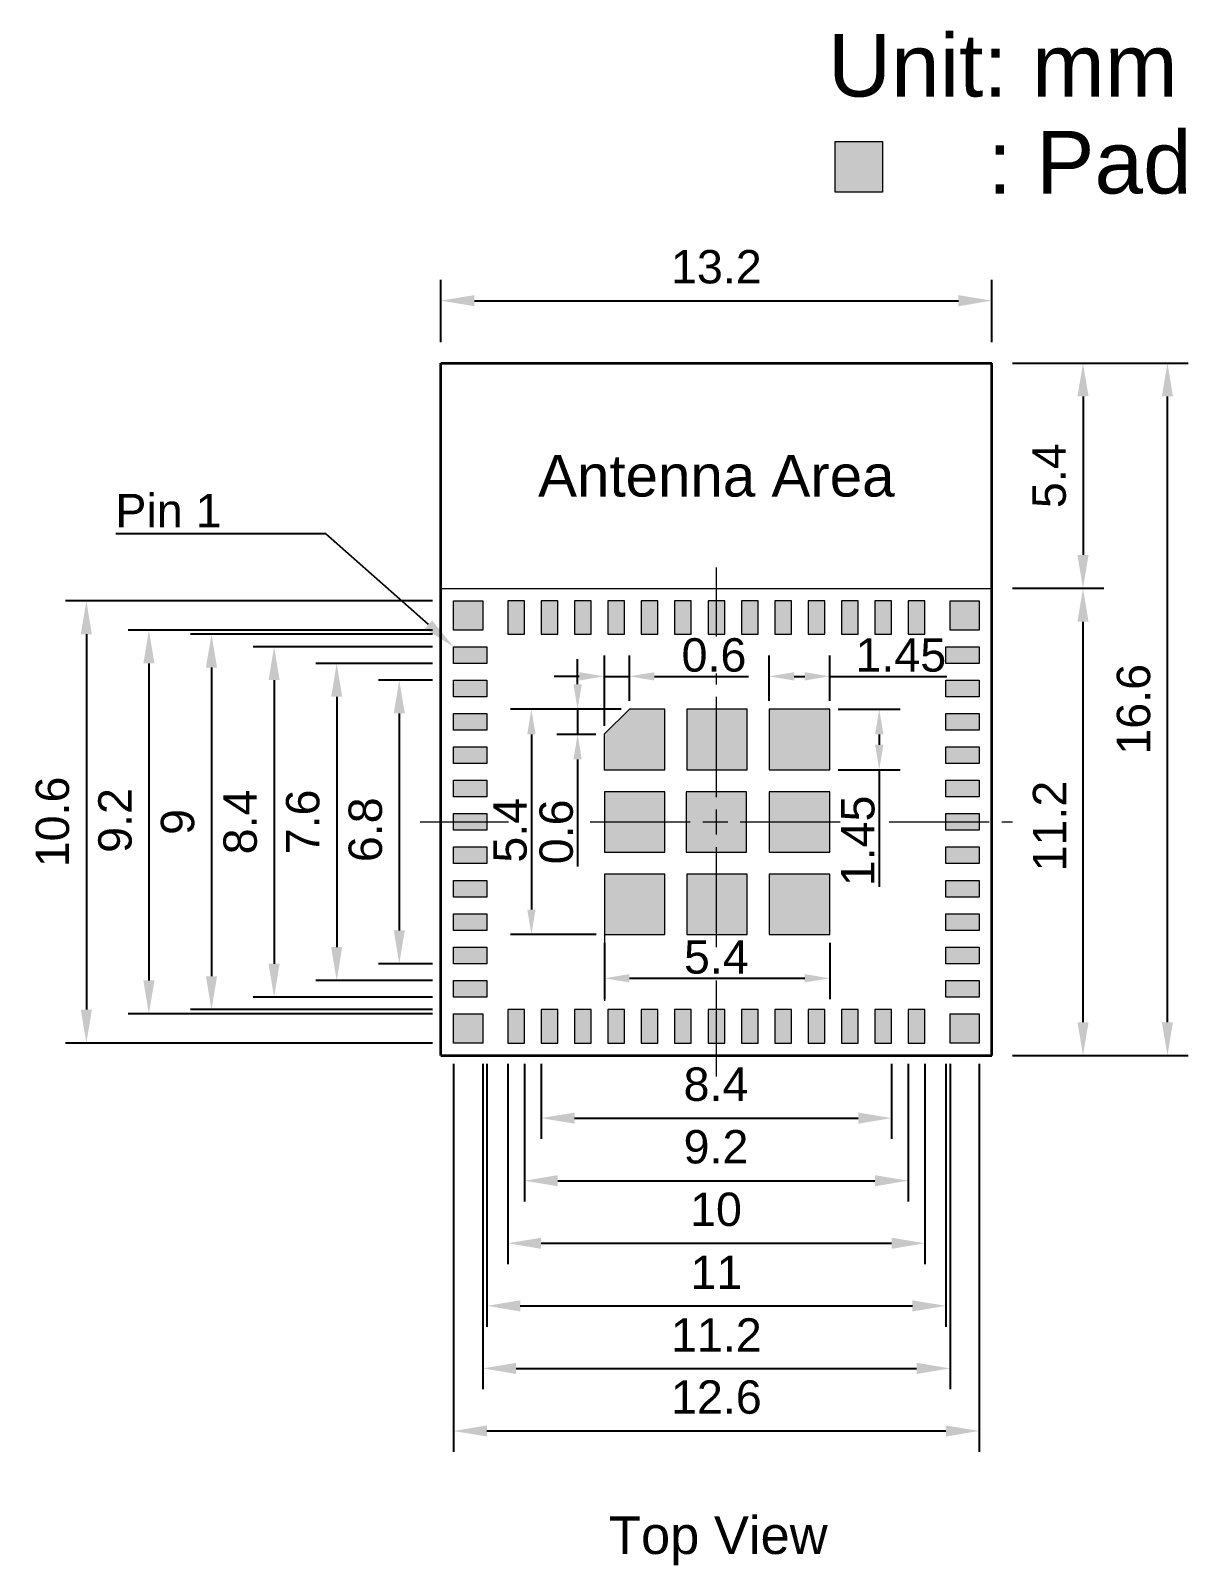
# Model space of a CAD drawing. Header units: millimetres. Extents: x 360 to 450, y -45 to 42.5.
# Drawn here: x 422.3 to 450.05, y 5.76 to 42.54 of the extents above; entities that cross this region are included whole.
import ezdxf
from ezdxf import colors
from ezdxf.entities.mleader import LeaderData, LeaderLine
from ezdxf.enums import TextEntityAlignment as Align
from ezdxf.math import Vec2, Vec3

# ---------------------------------------------------------------- set-up
doc = ezdxf.new("R2010")
doc.units = ezdxf.units.MM
doc.linetypes.add('ACAD_ISO08W100', pattern=[36, 24, -3, 6, -3])
doc.layers.get('0').update_dxf_attribs({"lineweight": 15})
for name, color, linetype, lineweight in [('DELETE', 10, 'Continuous', 15), ('图框', 7, 'Continuous', 35), ('点划线', 250, 'ACAD_ISO08W100', 15), ('细实线', 250, 'Continuous', 15)]:
    doc.layers.add(name, color=color, linetype=linetype, lineweight=lineweight)
doc.styles.get("Standard").update_dxf_attribs({"font": 'arial.ttf'})
doc.dimstyles.new('ISO-25', dxfattribs={"dimtxt": 2.5, "dimasz": 2.5, "dimexe": 1.25, "dimexo": 0.1, "dimtad": 1, "dimdec": 3, "dimdsep": 46, "dimtxsty": 'Standard', "dimcen": 2.5, "dimadec": 0, "dimazin": 0, "dimtfac": 1, "dimtdec": 3, "dimtmove": 0, "dimatfit": 3, "dimfxl": 1, "dimarcsym": 0})
pattern_1 = [(0, (0, 0), (0, 6.985), [5.08, -1.905]), (90, (0, 0), (-6.985, 4e-16), [5.08, -1.905])]

# ---------------------------------------------------------------- blocks, each defined once
blk = doc.blocks.new('*D111')
at = {"layer": 'Defpoints', "color": 0, "transparency": 16777216}
for p in [(433.738, 18.277), (443.738, 18.277), (443.738, 13.477)]:
    blk.add_point(p, dxfattribs=at)
at = {"layer": '细实线', "color": 7, "lineweight": -2, "transparency": 16777216}
for p, q in [((433.738, 17.777), (433.738, 12.977)), ((443.738, 17.777), (443.738, 12.977)), ((434.538, 13.477), (442.938, 13.477))]:
    blk.add_line(p, q, dxfattribs=at)
at = {"layer": '细实线', "color": 7, "transparency": 16777216}
for points in [[(434.538, 13.61), (434.538, 13.343), (433.738, 13.477)], [(442.938, 13.61), (442.938, 13.343), (443.738, 13.477)]]:
    blk.add_solid(points, dxfattribs=at)
at = {"layer": '细实线', "color": 7, "transparency": 16777216, "insert": (438.729, 14.285), "char_height": 0.8, "attachment_point": 5}
blk.add_mtext('10', dxfattribs=at)
blk = doc.blocks.new('*D112')
at = {"layer": 'Defpoints', "color": 0, "transparency": 16777216}
for p in [(432.438, 26.977), (431.138, 20.177), (432.438, 20.177)]:
    blk.add_point(p, dxfattribs=at)
at = {"layer": '细实线', "color": 7, "lineweight": -2, "transparency": 16777216}
for p, q in [((431.938, 26.977), (430.638, 26.977)), ((431.138, 26.177), (431.138, 20.977)), ((431.938, 20.177), (430.638, 20.177))]:
    blk.add_line(p, q, dxfattribs=at)
at = {"layer": '细实线', "color": 7, "transparency": 16777216}
for points in [[(431.005, 26.177), (431.271, 26.177), (431.138, 26.977)], [(431.005, 20.977), (431.271, 20.977), (431.138, 20.177)]]:
    blk.add_solid(points, dxfattribs=at)
at = {"layer": '细实线', "color": 7, "transparency": 16777216, "insert": (430.329, 23.389), "char_height": 0.8, "attachment_point": 5, "rotation": 90}
blk.add_mtext('6.8', dxfattribs=at)
blk = doc.blocks.new('*D113')
at = {"layer": 'Defpoints', "color": 0, "transparency": 16777216}
for p in [(432.438, 28.177), (425.138, 18.977), (432.438, 18.977)]:
    blk.add_point(p, dxfattribs=at)
at = {"layer": '细实线', "color": 7, "lineweight": -2, "transparency": 16777216}
for p, q in [((431.938, 28.177), (424.638, 28.177)), ((425.138, 27.377), (425.138, 19.777)), ((431.938, 18.977), (424.638, 18.977))]:
    blk.add_line(p, q, dxfattribs=at)
at = {"layer": '细实线', "color": 7, "transparency": 16777216}
for points in [[(425.005, 27.377), (425.271, 27.377), (425.138, 28.177)], [(425.005, 19.777), (425.271, 19.777), (425.138, 18.977)]]:
    blk.add_solid(points, dxfattribs=at)
at = {"layer": '细实线', "color": 7, "transparency": 16777216, "insert": (424.329, 23.612), "char_height": 0.8, "attachment_point": 5, "rotation": 90}
blk.add_mtext('9.2', dxfattribs=at)
blk = doc.blocks.new('*D114')
at = {"layer": 'Defpoints', "color": 0, "transparency": 16777216}
for p in [(445.338, 29.177), (447.526, 29.177), (445.338, 17.977)]:
    blk.add_point(p, dxfattribs=at)
at = {"layer": '细实线', "color": 7, "lineweight": -2, "transparency": 16777216}
for p, q in [((445.838, 29.177), (448.026, 29.177)), ((447.526, 18.777), (447.526, 28.377)), ((445.838, 17.977), (448.026, 17.977))]:
    blk.add_line(p, q, dxfattribs=at)
at = {"layer": '细实线', "color": 7, "transparency": 16777216}
for points in [[(447.392, 28.377), (447.659, 28.377), (447.526, 29.177)], [(447.392, 18.777), (447.659, 18.777), (447.526, 17.977)]]:
    blk.add_solid(points, dxfattribs=at)
at = {"layer": '细实线', "color": 7, "transparency": 16777216, "insert": (446.724, 23.477), "char_height": 0.8, "attachment_point": 5, "rotation": 90}
blk.add_mtext('11.2', dxfattribs=at)
blk = doc.blocks.new('*D105')
at = {"layer": 'Defpoints', "color": 0, "transparency": 16777216}
for p in [(436.653, 26.277), (435.412, 25.677), (436.053, 25.677)]:
    blk.add_point(p, dxfattribs=at)
at = {"layer": '细实线', "color": 7, "lineweight": -2, "transparency": 16777216}
for p, q in [((435.412, 26.877), (435.412, 27.477)), ((436.453, 26.277), (434.912, 26.277)), ((435.412, 26.277), (435.412, 25.677)), ((435.853, 25.677), (434.912, 25.677)), ((435.412, 25.077), (435.412, 22.511))]:
    blk.add_line(p, q, dxfattribs=at)
at = {"layer": '细实线', "color": 7, "transparency": 16777216}
for points in [[(435.312, 26.877), (435.512, 26.877), (435.412, 26.277)], [(435.312, 25.077), (435.512, 25.077), (435.412, 25.677)]]:
    blk.add_solid(points, dxfattribs=at)
at = {"layer": '细实线', "color": 7, "transparency": 16777216, "insert": (434.904, 23.339), "char_height": 0.8, "attachment_point": 5, "rotation": 90}
blk.add_mtext('0.6', dxfattribs=at)
blk = doc.blocks.new('*D115')
at = {"layer": 'Defpoints', "color": 0, "transparency": 16777216}
for p in [(432.438, 28.877), (423.638, 18.277), (432.438, 18.277)]:
    blk.add_point(p, dxfattribs=at)
at = {"layer": '细实线', "color": 7, "lineweight": -2, "transparency": 16777216}
for p, q in [((431.938, 28.877), (423.138, 28.877)), ((423.638, 28.077), (423.638, 19.077)), ((431.938, 18.277), (423.138, 18.277))]:
    blk.add_line(p, q, dxfattribs=at)
at = {"layer": '细实线', "color": 7, "transparency": 16777216}
for points in [[(423.505, 28.077), (423.771, 28.077), (423.638, 28.877)], [(423.505, 19.077), (423.771, 19.077), (423.638, 18.277)]]:
    blk.add_solid(points, dxfattribs=at)
at = {"layer": '细实线', "color": 7, "transparency": 16777216, "insert": (422.829, 23.577), "char_height": 0.8, "attachment_point": 5, "rotation": 90}
blk.add_mtext('10.6', dxfattribs=at)
blk = doc.blocks.new('*D116')
at = {"layer": 'Defpoints', "color": 0, "transparency": 16777216}
for p in [(434.138, 18.277), (443.338, 18.277), (443.338, 14.977)]:
    blk.add_point(p, dxfattribs=at)
at = {"layer": '细实线', "color": 7, "lineweight": -2, "transparency": 16777216}
for p, q in [((434.138, 17.777), (434.138, 14.477)), ((443.338, 17.777), (443.338, 14.477)), ((434.938, 14.977), (442.538, 14.977))]:
    blk.add_line(p, q, dxfattribs=at)
at = {"layer": '细实线', "color": 7, "transparency": 16777216}
for points in [[(434.938, 15.11), (434.938, 14.843), (434.138, 14.977)], [(442.538, 15.11), (442.538, 14.843), (443.338, 14.977)]]:
    blk.add_solid(points, dxfattribs=at)
at = {"layer": '细实线', "color": 7, "transparency": 16777216, "insert": (438.729, 15.785), "char_height": 0.8, "attachment_point": 5}
blk.add_mtext('9.2', dxfattribs=at)
blk = doc.blocks.new('*D117')
at = {"layer": 'Defpoints', "color": 0, "transparency": 16777216}
for p in [(432.438, 27.377), (429.638, 19.777), (432.438, 19.777)]:
    blk.add_point(p, dxfattribs=at)
at = {"layer": '细实线', "color": 7, "lineweight": -2, "transparency": 16777216}
for p, q in [((431.938, 27.377), (429.138, 27.377)), ((429.638, 26.577), (429.638, 20.577)), ((431.938, 19.777), (429.138, 19.777))]:
    blk.add_line(p, q, dxfattribs=at)
at = {"layer": '细实线', "color": 7, "transparency": 16777216}
for points in [[(429.505, 26.577), (429.771, 26.577), (429.638, 27.377)], [(429.505, 20.577), (429.771, 20.577), (429.638, 19.777)]]:
    blk.add_solid(points, dxfattribs=at)
at = {"layer": '细实线', "color": 7, "transparency": 16777216, "insert": (428.829, 23.577), "char_height": 0.8, "attachment_point": 5, "rotation": 90}
blk.add_mtext('7.6', dxfattribs=at)
blk = doc.blocks.new('*D118')
at = {"layer": 'Defpoints', "color": 0, "transparency": 16777216}
for p in [(432.438, 27.777), (428.138, 19.377), (432.438, 19.377)]:
    blk.add_point(p, dxfattribs=at)
at = {"layer": '细实线', "color": 7, "lineweight": -2, "transparency": 16777216}
for p, q in [((431.938, 27.777), (427.638, 27.777)), ((428.138, 26.977), (428.138, 20.177)), ((431.938, 19.377), (427.638, 19.377))]:
    blk.add_line(p, q, dxfattribs=at)
at = {"layer": '细实线', "color": 7, "transparency": 16777216}
for points in [[(428.005, 26.977), (428.271, 26.977), (428.138, 27.777)], [(428.005, 20.177), (428.271, 20.177), (428.138, 19.377)]]:
    blk.add_solid(points, dxfattribs=at)
at = {"layer": '细实线', "color": 7, "transparency": 16777216, "insert": (427.329, 23.577), "char_height": 0.8, "attachment_point": 5, "rotation": 90}
blk.add_mtext('8.4', dxfattribs=at)
blk = doc.blocks.new('*D106')
at = {"layer": 'Defpoints', "color": 0, "transparency": 16777216}
for p in [(436.055, 20.877), (441.455, 20.877), (441.455, 19.829)]:
    blk.add_point(p, dxfattribs=at)
at = {"layer": '细实线', "color": 7, "lineweight": -2, "transparency": 16777216}
for p, q in [((436.055, 20.677), (436.055, 19.329)), ((441.455, 20.677), (441.455, 19.329)), ((436.655, 19.829), (440.855, 19.829))]:
    blk.add_line(p, q, dxfattribs=at)
at = {"layer": '细实线', "color": 7, "transparency": 16777216}
for points in [[(436.655, 19.929), (436.655, 19.729), (436.055, 19.829)], [(440.855, 19.929), (440.855, 19.729), (441.455, 19.829)]]:
    blk.add_solid(points, dxfattribs=at)
at = {"layer": '细实线', "color": 7, "transparency": 16777216, "insert": (438.738, 20.336), "char_height": 0.8, "attachment_point": 5}
blk.add_mtext('5.4', dxfattribs=at)
blk = doc.blocks.new('*D107')
at = {"layer": 'Defpoints', "color": 0, "transparency": 16777216}
for p in [(433.238, 19.377), (444.238, 19.377), (444.238, 11.977)]:
    blk.add_point(p, dxfattribs=at)
at = {"layer": '细实线', "color": 7, "lineweight": -2, "transparency": 16777216}
for p, q in [((433.238, 17.777), (433.238, 11.477)), ((444.238, 17.777), (444.238, 11.477)), ((434.038, 11.977), (443.438, 11.977))]:
    blk.add_line(p, q, dxfattribs=at)
at = {"layer": '细实线', "color": 7, "transparency": 16777216}
for points in [[(434.038, 12.11), (434.038, 11.843), (433.238, 11.977)], [(443.438, 12.11), (443.438, 11.843), (444.238, 11.977)]]:
    blk.add_solid(points, dxfattribs=at)
at = {"layer": '细实线', "color": 7, "transparency": 16777216, "insert": (438.738, 12.778), "char_height": 0.8, "attachment_point": 5}
blk.add_mtext('11', dxfattribs=at)
blk = doc.blocks.new('*D119')
at = {"layer": 'Defpoints', "color": 0, "transparency": 16777216}
for p in [(432.438, 18.277), (445.038, 18.277), (445.038, 8.977)]:
    blk.add_point(p, dxfattribs=at)
at = {"layer": '细实线', "color": 7, "lineweight": -2, "transparency": 16777216}
for p, q in [((432.438, 17.777), (432.438, 8.477)), ((445.038, 17.777), (445.038, 8.477)), ((433.238, 8.977), (444.238, 8.977))]:
    blk.add_line(p, q, dxfattribs=at)
at = {"layer": '细实线', "color": 7, "transparency": 16777216}
for points in [[(433.238, 9.11), (433.238, 8.843), (432.438, 8.977)], [(444.238, 9.11), (444.238, 8.843), (445.038, 8.977)]]:
    blk.add_solid(points, dxfattribs=at)
at = {"layer": '细实线', "color": 7, "transparency": 16777216, "insert": (438.738, 9.785), "char_height": 0.8, "attachment_point": 5}
blk.add_mtext('12.6', dxfattribs=at)
blk = doc.blocks.new('*D120')
at = {"layer": 'Defpoints', "color": 0, "transparency": 16777216}
for p in [(434.538, 18.277), (442.938, 18.277), (442.938, 16.477)]:
    blk.add_point(p, dxfattribs=at)
at = {"layer": '细实线', "color": 7, "lineweight": -2, "transparency": 16777216}
for p, q in [((434.538, 17.777), (434.538, 15.977)), ((442.938, 17.777), (442.938, 15.977)), ((435.338, 16.477), (442.138, 16.477))]:
    blk.add_line(p, q, dxfattribs=at)
at = {"layer": '细实线', "color": 7, "transparency": 16777216}
for points in [[(435.338, 16.61), (435.338, 16.343), (434.538, 16.477)], [(442.138, 16.61), (442.138, 16.343), (442.938, 16.477)]]:
    blk.add_solid(points, dxfattribs=at)
at = {"layer": '细实线', "color": 7, "transparency": 16777216, "insert": (438.729, 17.285), "char_height": 0.8, "attachment_point": 5}
blk.add_mtext('8.4', dxfattribs=at)
blk = doc.blocks.new('*D121')
at = {"layer": 'Defpoints', "color": 0, "transparency": 16777216}
for p in [(445.338, 36.073), (432.138, 34.577), (445.338, 34.577)]:
    blk.add_point(p, dxfattribs=at)
at = {"layer": '细实线', "color": 7, "lineweight": -2, "transparency": 16777216}
for p, q in [((432.138, 35.077), (432.138, 36.573)), ((445.338, 35.077), (445.338, 36.573)), ((432.938, 36.073), (444.538, 36.073))]:
    blk.add_line(p, q, dxfattribs=at)
at = {"layer": '细实线', "color": 7, "transparency": 16777216}
for points in [[(432.938, 36.206), (432.938, 35.939), (432.138, 36.073)], [(444.538, 36.206), (444.538, 35.939), (445.338, 36.073)]]:
    blk.add_solid(points, dxfattribs=at)
at = {"layer": '细实线', "color": 7, "transparency": 16777216, "insert": (438.738, 36.881), "char_height": 0.8, "attachment_point": 5}
blk.add_mtext('13.2', dxfattribs=at)
blk = doc.blocks.new('*D122')
at = {"layer": 'Defpoints', "color": 0, "transparency": 16777216}
for p in [(445.338, 34.577), (449.549, 34.577), (445.338, 17.977)]:
    blk.add_point(p, dxfattribs=at)
at = {"layer": '细实线', "color": 7, "lineweight": -2, "transparency": 16777216}
for p, q in [((445.838, 34.577), (450.049, 34.577)), ((449.549, 18.777), (449.549, 33.777)), ((445.838, 17.977), (450.049, 17.977))]:
    blk.add_line(p, q, dxfattribs=at)
at = {"layer": '细实线', "color": 7, "transparency": 16777216}
for points in [[(449.416, 33.777), (449.682, 33.777), (449.549, 34.577)], [(449.416, 18.777), (449.682, 18.777), (449.549, 17.977)]]:
    blk.add_solid(points, dxfattribs=at)
at = {"layer": '细实线', "color": 7, "transparency": 16777216, "insert": (448.741, 26.277), "char_height": 0.8, "attachment_point": 5, "rotation": 90}
blk.add_mtext('16.6', dxfattribs=at)
blk = doc.blocks.new('*D123')
at = {"layer": 'Defpoints', "color": 0, "transparency": 16777216}
for p in [(441.455, 26.277), (441.455, 24.827), (442.642, 24.827)]:
    blk.add_point(p, dxfattribs=at)
at = {"layer": '细实线', "color": 7, "lineweight": -2, "transparency": 16777216}
for p, q in [((441.655, 26.277), (443.142, 26.277)), ((442.642, 25.677), (442.642, 25.427)), ((441.655, 24.827), (443.142, 24.827)), ((442.642, 24.827), (442.642, 22.018))]:
    blk.add_line(p, q, dxfattribs=at)
at = {"layer": '细实线', "color": 7, "transparency": 16777216}
for points in [[(442.542, 25.677), (442.742, 25.677), (442.642, 26.277)], [(442.542, 25.427), (442.742, 25.427), (442.642, 24.827)]]:
    blk.add_solid(points, dxfattribs=at)
at = {"layer": '细实线', "color": 7, "transparency": 16777216, "insert": (442.133, 23.122), "char_height": 0.8, "attachment_point": 5, "rotation": 90}
blk.add_mtext('1.45', dxfattribs=at)
blk = doc.blocks.new('*D124')
at = {"layer": 'Defpoints', "color": 0, "transparency": 16777216}
for p in [(436.653, 26.277), (434.305, 20.877), (436.055, 20.877)]:
    blk.add_point(p, dxfattribs=at)
at = {"layer": '细实线', "color": 7, "lineweight": -2, "transparency": 16777216}
for p, q in [((436.453, 26.277), (433.805, 26.277)), ((434.305, 25.677), (434.305, 21.477)), ((435.855, 20.877), (433.805, 20.877))]:
    blk.add_line(p, q, dxfattribs=at)
at = {"layer": '细实线', "color": 7, "transparency": 16777216}
for points in [[(434.205, 25.677), (434.405, 25.677), (434.305, 26.277)], [(434.205, 21.477), (434.405, 21.477), (434.305, 20.877)]]:
    blk.add_solid(points, dxfattribs=at)
at = {"layer": '细实线', "color": 7, "transparency": 16777216, "insert": (433.798, 23.377), "char_height": 0.8, "attachment_point": 5, "rotation": 90}
blk.add_mtext('5.4', dxfattribs=at)
blk = doc.blocks.new('*D125')
at = {"layer": 'Defpoints', "color": 0, "transparency": 16777216}
for p in [(441.455, 27.067), (440.005, 26.277), (441.455, 26.277)]:
    blk.add_point(p, dxfattribs=at)
at = {"layer": '细实线', "color": 7, "lineweight": -2, "transparency": 16777216}
for p, q in [((440.005, 26.477), (440.005, 27.567)), ((441.455, 26.477), (441.455, 27.567)), ((440.605, 27.067), (440.855, 27.067)), ((441.455, 27.067), (444.263, 27.067))]:
    blk.add_line(p, q, dxfattribs=at)
at = {"layer": '细实线', "color": 7, "transparency": 16777216}
for points in [[(440.605, 27.167), (440.605, 26.967), (440.005, 27.067)], [(440.855, 27.167), (440.855, 26.967), (441.455, 27.067)]]:
    blk.add_solid(points, dxfattribs=at)
at = {"layer": '细实线', "color": 7, "transparency": 16777216, "insert": (443.159, 27.575), "char_height": 0.8, "attachment_point": 5}
blk.add_mtext('1.45', dxfattribs=at)
blk = doc.blocks.new('*D126')
at = {"layer": 'Defpoints', "color": 0, "transparency": 16777216}
for p in [(436.653, 27.067), (436.653, 26.277), (436.053, 25.677)]:
    blk.add_point(p, dxfattribs=at)
at = {"layer": '细实线', "color": 7, "lineweight": -2, "transparency": 16777216}
for p, q in [((436.053, 25.877), (436.053, 27.567)), ((436.653, 26.477), (436.653, 27.567)), ((435.453, 27.067), (434.853, 27.067)), ((436.053, 27.067), (436.653, 27.067)), ((437.253, 27.067), (439.509, 27.067))]:
    blk.add_line(p, q, dxfattribs=at)
at = {"layer": '细实线', "color": 7, "transparency": 16777216}
for points in [[(435.453, 27.167), (435.453, 26.967), (436.053, 27.067)], [(437.253, 27.167), (437.253, 26.967), (436.653, 27.067)]]:
    blk.add_solid(points, dxfattribs=at)
at = {"layer": '细实线', "color": 7, "transparency": 16777216, "insert": (438.681, 27.575), "char_height": 0.8, "attachment_point": 5}
blk.add_mtext('0.6', dxfattribs=at)
blk = doc.blocks.new('*D108')
at = {"layer": 'Defpoints', "color": 0, "transparency": 16777216}
for p in [(433.138, 18.277), (444.338, 18.277), (444.338, 10.477)]:
    blk.add_point(p, dxfattribs=at)
at = {"layer": '细实线', "color": 7, "lineweight": -2, "transparency": 16777216}
for p, q in [((433.138, 17.777), (433.138, 9.977)), ((444.338, 17.777), (444.338, 9.977)), ((433.938, 10.477), (443.538, 10.477))]:
    blk.add_line(p, q, dxfattribs=at)
at = {"layer": '细实线', "color": 7, "transparency": 16777216}
for points in [[(433.938, 10.61), (433.938, 10.343), (433.138, 10.477)], [(443.538, 10.61), (443.538, 10.343), (444.338, 10.477)]]:
    blk.add_solid(points, dxfattribs=at)
at = {"layer": '细实线', "color": 7, "transparency": 16777216, "insert": (438.738, 11.278), "char_height": 0.8, "attachment_point": 5}
blk.add_mtext('11.2', dxfattribs=at)
blk = doc.blocks.new('*D109')
at = {"layer": 'Defpoints', "color": 0, "transparency": 16777216}
for p in [(433.738, 28.077), (426.638, 19.077), (433.738, 19.077)]:
    blk.add_point(p, dxfattribs=at)
at = {"layer": '细实线', "color": 7, "lineweight": -2, "transparency": 16777216}
for p, q in [((431.938, 28.077), (426.138, 28.077)), ((426.638, 27.277), (426.638, 19.877)), ((431.938, 19.077), (426.138, 19.077))]:
    blk.add_line(p, q, dxfattribs=at)
at = {"layer": '细实线', "color": 7, "transparency": 16777216}
for points in [[(426.504, 27.277), (426.771, 27.277), (426.638, 28.077)], [(426.504, 19.877), (426.771, 19.877), (426.638, 19.077)]]:
    blk.add_solid(points, dxfattribs=at)
at = {"layer": '细实线', "color": 7, "transparency": 16777216, "insert": (425.829, 23.577), "char_height": 0.8, "attachment_point": 5, "rotation": 90}
blk.add_mtext('9', dxfattribs=at)
blk = doc.blocks.new('*D110')
at = {"layer": 'Defpoints', "color": 0, "transparency": 16777216}
for p in [(445.338, 34.577), (445.338, 29.177), (447.526, 29.177)]:
    blk.add_point(p, dxfattribs=at)
at = {"layer": '细实线', "color": 7, "lineweight": -2, "transparency": 16777216}
for p, q in [((445.838, 34.577), (448.026, 34.577)), ((447.526, 33.777), (447.526, 29.977)), ((445.838, 29.177), (448.026, 29.177))]:
    blk.add_line(p, q, dxfattribs=at)
at = {"layer": '细实线', "color": 7, "transparency": 16777216}
for points in [[(447.392, 33.777), (447.659, 33.777), (447.526, 34.577)], [(447.392, 29.977), (447.659, 29.977), (447.526, 29.177)]]:
    blk.add_solid(points, dxfattribs=at)
at = {"layer": '细实线', "color": 7, "transparency": 16777216, "insert": (446.719, 31.877), "char_height": 0.8, "attachment_point": 5, "rotation": 90}
blk.add_mtext('5.4', dxfattribs=at)

msp = doc.modelspace()

# ---------------------------------------------------------------- hatches: boundary and pattern name
at = {"layer": '细实线'}
h = msp.add_hatch(color=7, dxfattribs=at)
h.dxf.hatch_style = 1
h.paths.add_polyline_path([(441.587, 38.6734), (442.7231, 38.6734), (442.7231, 39.8902), (441.587, 39.8902)])
at = {"layer": '细实线', "true_color": 0x000000}
h = msp.add_hatch(color=18, dxfattribs=at)
h.dxf.hatch_style = 1
h.paths.add_polyline_path([(433.7379, 28.0767), (434.1379, 28.0767), (434.1379, 28.8767), (433.7379, 28.8767)])
h.paths.add_polyline_path([(433.1379, 28.8767), (432.4379, 28.8767), (432.4379, 28.1767), (433.1379, 28.1767)])
h = msp.add_hatch(color=18, dxfattribs=at)
h.dxf.hatch_style = 1
h.paths.add_polyline_path([(434.9379, 28.8767), (434.5379, 28.8767), (434.5379, 28.0767), (434.9379, 28.0767)])
h.paths.add_polyline_path([(435.7379, 28.8767), (435.3379, 28.8767), (435.3379, 28.0767), (435.7379, 28.0767)])
h.paths.add_polyline_path([(436.5379, 28.8767), (436.1379, 28.8767), (436.1379, 28.0767), (436.5379, 28.0767)])
h.paths.add_polyline_path([(437.3379, 28.8767), (436.9379, 28.8767), (436.9379, 28.0767), (437.3379, 28.0767)])
h.paths.add_polyline_path([(438.1379, 28.8767), (437.7379, 28.8767), (437.7379, 28.0767), (438.1379, 28.0767)])
h.paths.add_polyline_path([(438.7379, 28.8767), (438.5379, 28.8767), (438.5379, 28.0767), (438.7379, 28.0767)])
h.paths.add_polyline_path([(438.9379, 28.8767), (438.7379, 28.8767), (438.7379, 28.0767), (438.9379, 28.0767)])
h.paths.add_polyline_path([(439.7379, 28.8767), (439.3379, 28.8767), (439.3379, 28.0767), (439.7379, 28.0767)])
h.paths.add_polyline_path([(440.5379, 28.8767), (440.1379, 28.8767), (440.1379, 28.0767), (440.5379, 28.0767)])
h.paths.add_polyline_path([(441.3379, 28.8767), (440.9379, 28.8767), (440.9379, 28.0767), (441.3379, 28.0767)])
h.paths.add_polyline_path([(442.1379, 28.8767), (441.7379, 28.8767), (441.7379, 28.0767), (442.1379, 28.0767)])
h.paths.add_polyline_path([(442.9379, 28.8767), (442.5379, 28.8767), (442.5379, 28.0767), (442.9379, 28.0767)])
h.paths.add_polyline_path([(443.7379, 28.8767), (443.3379, 28.8767), (443.3379, 28.0767), (443.7379, 28.0767)])
h.paths.add_polyline_path([(445.0379, 28.8767), (444.3379, 28.8767), (444.3379, 28.1767), (445.0379, 28.1767)])
h.paths.add_polyline_path([(445.0379, 27.7767), (444.2379, 27.7767), (444.2379, 27.3767), (445.0379, 27.3767)])
h.paths.add_polyline_path([(445.0379, 26.9767), (444.2379, 26.9767), (444.2379, 26.5767), (445.0379, 26.5767)])
h.paths.add_polyline_path([(445.0379, 26.1767), (444.2379, 26.1767), (444.2379, 25.7767), (445.0379, 25.7767)])
h.paths.add_polyline_path([(445.0379, 25.3769), (444.2379, 25.3769), (444.2379, 24.9769), (445.0379, 24.9769)])
h.paths.add_polyline_path([(445.0379, 24.5767), (444.2379, 24.5767), (444.2379, 24.1767), (445.0379, 24.1767)])
h.paths.add_polyline_path([(445.0379, 23.7765), (444.2379, 23.7765), (444.2379, 23.5767), (445.0379, 23.5767)])
h.paths.add_polyline_path([(445.0379, 23.5767), (444.2379, 23.5767), (444.2379, 23.3765), (445.0379, 23.3765)])
h.paths.add_polyline_path([(445.0379, 22.9767), (444.2379, 22.9767), (444.2379, 22.5767), (445.0379, 22.5767)])
h.paths.add_polyline_path([(445.0379, 22.1767), (444.2379, 22.1767), (444.2379, 21.7767), (445.0379, 21.7767)])
h.paths.add_polyline_path([(445.0379, 18.9767), (444.3379, 18.9767), (444.3379, 18.2767), (445.0379, 18.2767)])
h.paths.add_polyline_path([(445.0379, 19.7766), (444.2379, 19.7766), (444.2379, 19.3766), (445.0379, 19.3766)])
h.paths.add_polyline_path([(445.0379, 20.5767), (444.2379, 20.5767), (444.2379, 20.1767), (445.0379, 20.1767)])
h.paths.add_polyline_path([(445.0379, 21.3767), (444.2379, 21.3767), (444.2379, 20.9767), (445.0379, 20.9767)])
h = msp.add_hatch(color=18, dxfattribs=at)
h.dxf.hatch_style = 1
h.paths.add_polyline_path([(433.1379, 18.9767), (432.4379, 18.9767), (432.4379, 18.2767), (433.1379, 18.2767)])
h.paths.add_polyline_path([(433.2379, 19.7767), (432.4379, 19.7767), (432.4379, 19.3767), (433.2379, 19.3767)])
h.paths.add_polyline_path([(433.2379, 20.5769), (432.4379, 20.5769), (432.4379, 20.1769), (433.2379, 20.1769)])
h.paths.add_polyline_path([(433.2379, 21.3767), (432.4379, 21.3767), (432.4379, 20.9767), (433.2379, 20.9767)])
h.paths.add_polyline_path([(433.2379, 22.1767), (432.4379, 22.1767), (432.4379, 21.7767), (433.2379, 21.7767)])
h.paths.add_polyline_path([(433.2379, 22.9767), (432.4379, 22.9767), (432.4379, 22.5767), (433.2379, 22.5767)])
h.paths.add_polyline_path([(433.2379, 23.5767), (432.4379, 23.5767), (432.4379, 23.3767), (433.2379, 23.3767)])
h.paths.add_polyline_path([(433.2379, 23.7767), (432.4379, 23.7767), (432.4379, 23.5767), (433.2379, 23.5767)])
h.paths.add_polyline_path([(433.2379, 24.5767), (432.4379, 24.5767), (432.4379, 24.1767), (433.2379, 24.1767)])
h.paths.add_polyline_path([(433.2379, 25.3769), (432.4379, 25.3769), (432.4379, 24.9769), (433.2379, 24.9769)])
h.paths.add_polyline_path([(433.2379, 26.1767), (432.4379, 26.1767), (432.4379, 25.7767), (433.2379, 25.7767)])
h.paths.add_polyline_path([(433.2379, 26.9765), (432.4379, 26.9765), (432.4379, 26.5765), (433.2379, 26.5765)])
h.paths.add_polyline_path([(433.2379, 27.7767), (432.4379, 27.7767), (432.4379, 27.3767), (433.2379, 27.3767)])
h = msp.add_hatch(color=18, dxfattribs=at)
h.dxf.hatch_style = 1
h.paths.add_polyline_path([(437.5028, 26.2771), (436.6528, 26.2771), (436.0528, 25.6771), (436.0528, 24.8271), (437.5028, 24.8271)])
h.paths.add_polyline_path([(438.7379, 26.2767), (438.0296, 26.2767), (438.0296, 24.8267), (438.7379, 24.8267)])
h.paths.add_polyline_path([(439.4796, 26.2767), (438.7379, 26.2767), (438.7379, 24.8267), (439.4796, 24.8267)])
h.paths.add_polyline_path([(437.5046, 22.3267), (436.0546, 22.3267), (436.0546, 20.8767), (437.5046, 20.8767)])
h.paths.add_polyline_path([(438.7379, 22.3267), (438.0296, 22.3267), (438.0296, 20.8767), (438.7379, 20.8767)])
h.paths.add_polyline_path([(439.4796, 22.3267), (438.7379, 22.3267), (438.7379, 20.8767), (439.4796, 20.8767)])
h = msp.add_hatch(color=18, dxfattribs=at)
h.dxf.hatch_style = 1
h.paths.add_polyline_path([(437.5046, 24.3017), (436.0546, 24.3017), (436.0546, 22.8517), (437.5046, 22.8517)])
h.paths.add_polyline_path([(439.4629, 24.3017), (438.0129, 24.3017), (438.0129, 22.8517), (439.4629, 22.8517)])
h.paths.add_polyline_path([(441.4546, 24.3017), (440.0046, 24.3017), (440.0046, 22.8517), (441.4546, 22.8517)])
h.paths.add_polyline_path([(441.4546, 26.2767), (440.0046, 26.2767), (440.0046, 24.8267), (441.4546, 24.8267)])
h.paths.add_polyline_path([(441.4546, 22.3267), (440.0046, 22.3267), (440.0046, 20.8767), (441.4546, 20.8767)])
h = msp.add_hatch(dxfattribs=at)
h.set_pattern_fill('ANGLE', color=18)
h.set_pattern_definition(pattern_1)
h.paths.add_polyline_path([(444.3916, 23.2052), (443.5416, 23.2052), (442.9416, 22.6052), (442.9416, 21.7552), (444.3916, 21.7552)])
h.paths.add_polyline_path([(446.3684, 23.2048), (444.9184, 23.2048), (444.9184, 21.7548), (446.3684, 21.7548)])
h = msp.add_hatch(dxfattribs=at)
h.set_pattern_fill('ANGLE', color=18)
h.set_pattern_definition(pattern_1)
h.paths.add_polyline_path([(444.3934, 19.2548), (442.9434, 19.2548), (442.9434, 17.8048), (444.3934, 17.8048)])
h.paths.add_polyline_path([(446.3684, 19.2548), (444.9184, 19.2548), (444.9184, 17.8048), (446.3684, 17.8048)])
h = msp.add_hatch(color=18, dxfattribs=at)
h.dxf.hatch_style = 1
h.paths.add_polyline_path([(434.1379, 19.0767), (433.7379, 19.0767), (433.7379, 18.2767), (434.1379, 18.2767)])
h.paths.add_polyline_path([(434.9381, 19.0767), (434.5381, 19.0767), (434.5381, 18.2767), (434.9381, 18.2767)])
h.paths.add_polyline_path([(435.7381, 19.0767), (435.3381, 19.0767), (435.3381, 18.2767), (435.7381, 18.2767)])
h.paths.add_polyline_path([(436.5381, 19.0767), (436.1381, 19.0767), (436.1381, 18.2767), (436.5381, 18.2767)])
h.paths.add_polyline_path([(437.3381, 19.0767), (436.9381, 19.0767), (436.9381, 18.2767), (437.3381, 18.2767)])
h.paths.add_polyline_path([(438.1381, 19.0767), (437.7381, 19.0767), (437.7381, 18.2767), (438.1381, 18.2767)])
h.paths.add_polyline_path([(438.7379, 19.0767), (438.5381, 19.0767), (438.5381, 18.2767), (438.7379, 18.2767)])
h.paths.add_polyline_path([(438.9381, 19.0767), (438.7379, 19.0767), (438.7379, 18.2767), (438.9381, 18.2767)])
h.paths.add_polyline_path([(439.7381, 19.0767), (439.3381, 19.0767), (439.3381, 18.2767), (439.7381, 18.2767)])
h.paths.add_polyline_path([(440.5381, 19.0767), (440.1381, 19.0767), (440.1381, 18.2767), (440.5381, 18.2767)])
h.paths.add_polyline_path([(441.3381, 19.0767), (440.9381, 19.0767), (440.9381, 18.2767), (441.3381, 18.2767)])
h.paths.add_polyline_path([(442.1381, 19.0767), (441.7381, 19.0767), (441.7381, 18.2767), (442.1381, 18.2767)])
h.paths.add_polyline_path([(442.9381, 19.0767), (442.5381, 19.0767), (442.5381, 18.2767), (442.9381, 18.2767)])
h.paths.add_polyline_path([(443.7381, 19.0767), (443.3381, 19.0767), (443.3381, 18.2767), (443.7381, 18.2767)])

# ---------------------------------------------------------------- linework, layer by layer
at = {"layer": 'DELETE', "color": 0}
for p, q in [((432.1379, 29.1767), (445.3379, 29.1767)), ((436.0546, 24.3017), (436.0546, 22.8517)), ((437.5046, 24.3017), (436.0546, 24.3017)), ((436.0546, 24.3017), (436.0546, 24.3017)), ((436.0546, 22.8517), (437.5046, 22.8517)), ((440.0046, 22.3267), (440.0046, 22.3267)), ((440.0046, 22.3267), (440.0046, 20.8767)), ((441.4546, 22.3267), (440.0046, 22.3267)), ((441.4546, 20.8767), (441.4546, 22.3267)), ((440.0046, 20.8767), (441.4546, 20.8767))]:
    msp.add_line(p, q, dxfattribs=at)
for points in [[(432.4379, 28.8767), (433.1379, 28.8767), (433.1379, 28.1767), (432.4379, 28.1767)], [(433.7379, 28.0767), (434.1379, 28.0767), (434.1379, 28.8767), (433.7379, 28.8767)], [(434.5379, 28.0767), (434.9379, 28.0767), (434.9379, 28.8767), (434.5379, 28.8767)], [(435.3379, 28.0767), (435.7379, 28.0767), (435.7379, 28.8767), (435.3379, 28.8767)], [(436.1379, 28.0767), (436.5379, 28.0767), (436.5379, 28.8767), (436.1379, 28.8767)], [(436.9379, 28.0767), (437.3379, 28.0767), (437.3379, 28.8767), (436.9379, 28.8767)], [(437.7379, 28.0767), (438.1379, 28.0767), (438.1379, 28.8767), (437.7379, 28.8767)], [(438.5379, 28.0767), (438.9379, 28.0767), (438.9379, 28.8767), (438.5379, 28.8767)], [(439.3379, 28.0767), (439.7379, 28.0767), (439.7379, 28.8767), (439.3379, 28.8767)], [(440.1379, 28.0767), (440.5379, 28.0767), (440.5379, 28.8767), (440.1379, 28.8767)], [(440.9379, 28.0767), (441.3379, 28.0767), (441.3379, 28.8767), (440.9379, 28.8767)], [(441.7379, 28.0767), (442.1379, 28.0767), (442.1379, 28.8767), (441.7379, 28.8767)], [(442.5379, 28.0767), (442.9379, 28.0767), (442.9379, 28.8767), (442.5379, 28.8767)], [(443.3379, 28.0767), (443.7379, 28.0767), (443.7379, 28.8767), (443.3379, 28.8767)], [(444.3379, 28.8767), (445.0379, 28.8767), (445.0379, 28.1767), (444.3379, 28.1767)], [(432.4379, 27.3767), (432.4379, 27.7767), (433.2379, 27.7767), (433.2379, 27.3767)], [(444.2379, 27.3767), (444.2379, 27.7767), (445.0379, 27.7767), (445.0379, 27.3767)], [(432.4379, 26.5765), (432.4379, 26.9765), (433.2379, 26.9765), (433.2379, 26.5765)], [(444.2379, 26.5767), (444.2379, 26.9767), (445.0379, 26.9767), (445.0379, 26.5767)], [(432.4379, 25.7767), (432.4379, 26.1767), (433.2379, 26.1767), (433.2379, 25.7767)], [(436.0528, 24.8271), (437.5028, 24.8271), (437.5028, 26.2771), (436.6528, 26.2771), (436.0528, 25.6771)], [(438.0296, 26.2767), (438.0296, 24.8267), (439.4796, 24.8267), (439.4796, 26.2767), (438.0296, 26.2767)], [(444.2379, 25.7767), (444.2379, 26.1767), (445.0379, 26.1767), (445.0379, 25.7767)], [(432.4379, 24.9769), (432.4379, 25.3769), (433.2379, 25.3769), (433.2379, 24.9769)], [(444.2379, 24.9769), (444.2379, 25.3769), (445.0379, 25.3769), (445.0379, 24.9769)], [(432.4379, 24.1767), (432.4379, 24.5767), (433.2379, 24.5767), (433.2379, 24.1767)], [(444.2379, 24.1767), (444.2379, 24.5767), (445.0379, 24.5767), (445.0379, 24.1767)], [(432.4379, 23.3767), (432.4379, 23.7767), (433.2379, 23.7767), (433.2379, 23.3767)], [(444.2379, 23.3765), (444.2379, 23.7765), (445.0379, 23.7765), (445.0379, 23.3765)], [(432.4379, 22.5767), (432.4379, 22.9767), (433.2379, 22.9767), (433.2379, 22.5767)], [(444.2379, 22.5767), (444.2379, 22.9767), (445.0379, 22.9767), (445.0379, 22.5767)], [(432.4379, 21.7767), (432.4379, 22.1767), (433.2379, 22.1767), (433.2379, 21.7767)], [(436.0546, 22.3267), (436.0546, 20.8767), (437.5046, 20.8767), (437.5046, 22.3267), (436.0546, 22.3267)], [(438.0296, 22.3267), (438.0296, 20.8767), (439.4796, 20.8767), (439.4796, 22.3267), (438.0296, 22.3267)], [(444.2379, 21.7767), (444.2379, 22.1767), (445.0379, 22.1767), (445.0379, 21.7767)], [(432.4379, 20.9767), (432.4379, 21.3767), (433.2379, 21.3767), (433.2379, 20.9767)], [(444.2379, 20.9767), (444.2379, 21.3767), (445.0379, 21.3767), (445.0379, 20.9767)], [(432.4379, 20.1769), (432.4379, 20.5769), (433.2379, 20.5769), (433.2379, 20.1769)], [(444.2379, 20.1767), (444.2379, 20.5767), (445.0379, 20.5767), (445.0379, 20.1767)], [(432.4379, 19.3767), (432.4379, 19.7767), (433.2379, 19.7767), (433.2379, 19.3767)], [(444.2379, 19.3766), (444.2379, 19.7766), (445.0379, 19.7766), (445.0379, 19.3766)], [(432.4379, 18.9767), (433.1379, 18.9767), (433.1379, 18.2767), (432.4379, 18.2767)], [(433.7379, 18.2767), (434.1379, 18.2767), (434.1379, 19.0767), (433.7379, 19.0767)], [(434.5381, 18.2767), (434.9381, 18.2767), (434.9381, 19.0767), (434.5381, 19.0767)], [(435.3381, 18.2767), (435.7381, 18.2767), (435.7381, 19.0767), (435.3381, 19.0767)], [(436.1381, 18.2767), (436.5381, 18.2767), (436.5381, 19.0767), (436.1381, 19.0767)], [(436.9381, 18.2767), (437.3381, 18.2767), (437.3381, 19.0767), (436.9381, 19.0767)], [(437.7381, 18.2767), (438.1381, 18.2767), (438.1381, 19.0767), (437.7381, 19.0767)], [(438.5381, 18.2767), (438.9381, 18.2767), (438.9381, 19.0767), (438.5381, 19.0767)], [(439.3381, 18.2767), (439.7381, 18.2767), (439.7381, 19.0767), (439.3381, 19.0767)], [(440.1381, 18.2767), (440.5381, 18.2767), (440.5381, 19.0767), (440.1381, 19.0767)], [(440.9381, 18.2767), (441.3381, 18.2767), (441.3381, 19.0767), (440.9381, 19.0767)], [(441.7381, 18.2767), (442.1381, 18.2767), (442.1381, 19.0767), (441.7381, 19.0767)], [(442.5381, 18.2767), (442.9381, 18.2767), (442.9381, 19.0767), (442.5381, 19.0767)], [(443.3381, 18.2767), (443.7381, 18.2767), (443.7381, 19.0767), (443.3381, 19.0767)], [(444.3379, 18.9767), (445.0379, 18.9767), (445.0379, 18.2767), (444.3379, 18.2767)]]:
    msp.add_lwpolyline(points, close=True, dxfattribs=at)
at = {"layer": '图框'}
for p, q in [((432.1379, 17.9767), (432.1379, 34.5767)), ((432.1379, 34.5767), (445.3379, 34.5767)), ((445.3379, 17.9767), (445.3379, 34.5767)), ((432.1379, 17.9767), (445.3379, 17.9767))]:
    msp.add_line(p, q, dxfattribs=at)
at = {"layer": '点划线', "color": 7, "ltscale": 0.1}
for p, q in [((438.7379, 28.0217), (438.7379, 29.6767)), ((438.7379, 20.5733), (438.7379, 27.1339)), ((433.719, 23.5767), (433.7529, 23.5767)), ((435.7108, 23.5767), (441.6707, 23.5767)), ((441.6707, 23.5767), (441.7047, 23.5767)), ((442.8777, 23.5767), (445.8379, 23.5767)), ((438.7379, 17.4767), (438.7379, 19.775))]:
    msp.add_line(p, q, dxfattribs=at)
at = {"layer": '细实线', "color": 18, "true_color": 0x000000}
msp.add_line((437.5046, 22.8517), (437.5046, 24.3017), dxfattribs=at)
at = {"layer": '细实线', "color": 7}
for p, q in [((431.6379, 23.5767), (433.719, 23.5767)), ((436.0546, 20.8767), (436.0546, 19.2907))]:
    msp.add_line(p, q, dxfattribs=at)
msp.add_lwpolyline([(441.587, 39.8902), (442.7231, 39.8902), (442.7231, 38.6734), (441.587, 38.6734)], close=True, dxfattribs=at)
at = {"layer": '细实线', "color": 18, "true_color": 0x000000}
for points in [[(440.0046, 26.2767), (440.0046, 24.8267), (441.4546, 24.8267), (441.4546, 26.2767), (440.0046, 26.2767)], [(438.0129, 24.3017), (438.0129, 22.8517), (439.4629, 22.8517), (439.4629, 24.3017), (438.0129, 24.3017)], [(440.0046, 24.3017), (440.0046, 22.8517), (441.4546, 22.8517), (441.4546, 24.3017), (440.0046, 24.3017)]]:
    msp.add_lwpolyline(points, close=True, dxfattribs=at)

# ---------------------------------------------------------------- texts
at = {"color": 7}
for s, p in [('Unit: mm', (441.4127, 40.9651)), (': Pad', (445.2383, 38.6415))]:
    msp.add_text(s, height=1.5, dxfattribs=at).set_placement(p)
msp.add_text('Antenna Area', height=1, dxfattribs=at).set_placement((438.7379, 31.8767), align=Align.MIDDLE_CENTER)
at = {"layer": '细实线', "insert": (438.7845, 6.3425), "char_height": 0.9, "attachment_point": 5}
msp.add_mtext_dynamic_manual_height_columns('Top View', width=17.860943, gutter_width=12.5, heights=[0], dxfattribs=at)

# ---------------------------------------------------------------- dimensions: what is measured, and where the dimension line sits
at = {"layer": '细实线', "color": 7}
for base, p1, p2, override, picture, middle in [((445.3379, 36.0726), (432.1379, 34.5767), (445.3379, 34.5767), {"dimtxt": 0.8, "dimasz": 0.8, "dimexe": 0.5, "dimexo": 0.5, "dimgap": 0.4, "dimdec": 2, "dimclrd": 7, "dimclre": 7, "dimclrt": 7}, '*D121', (438.7379, 36.8814)), ((436.6528, 27.067), (436.0528, 25.6771), (436.6528, 26.2771), {"dimtxt": 0.8, "dimasz": 0.6, "dimexe": 0.5, "dimexo": 0.2, "dimgap": 0.1, "dimclrd": 7, "dimclre": 7, "dimclrt": 7}, '*D126', (438.6808, 27.5754)), ((444.3379, 10.4768), (433.1379, 18.2767), (444.3379, 18.2767), {"dimtxt": 0.8, "dimasz": 0.8, "dimexe": 0.5, "dimexo": 0.5, "dimgap": 0.4, "dimdec": 2, "dimclrd": 7, "dimclre": 7, "dimclrt": 7}, '*D108', (438.7379, 11.2784))]:
    dim = msp.add_linear_dim(base=base, p1=p1, p2=p2, dimstyle='ISO-25', override=override, dxfattribs=at)
    dim.commit()
    dim.dimension.update_dxf_attribs({"geometry": picture, "text_midpoint": middle})
for base, p1, p2, override, picture, middle in [((449.5491, 34.5767), (445.3379, 17.9767), (445.3379, 34.5767), {"dimtxt": 0.8, "dimasz": 0.8, "dimexe": 0.5, "dimexo": 0.5, "dimgap": 0.4, "dimclrd": 7, "dimclre": 7, "dimclrt": 7}, '*D122', (449.5491, 26.2767)), ((447.5257, 29.1767), (445.3379, 17.9767), (445.3379, 29.1767), {"dimtxt": 0.8, "dimasz": 0.8, "dimexe": 0.5, "dimexo": 0.5, "dimgap": 0.4, "dimdec": 2, "dimclrd": 7, "dimclre": 7, "dimclrt": 7}, '*D114', (447.5257, 23.4766)), ((423.6378, 18.2767), (432.4379, 28.8767), (432.4379, 18.2767), {"dimtxt": 0.8, "dimasz": 0.8, "dimexe": 0.5, "dimexo": 0.5, "dimgap": 0.4, "dimdec": 2, "dimclrd": 7, "dimclre": 7, "dimclrt": 7}, '*D115', (423.6378, 23.5767)), ((425.1379, 18.9767), (432.4379, 28.1767), (432.4379, 18.9767), {"dimtxt": 0.8, "dimasz": 0.8, "dimexe": 0.5, "dimexo": 0.5, "dimgap": 0.4, "dimdec": 2, "dimclrd": 7, "dimclre": 7, "dimclrt": 7}, '*D113', (425.1379, 23.6117)), ((428.1379, 19.3767), (432.4379, 27.7767), (432.4379, 19.3767), {"dimtxt": 0.8, "dimasz": 0.8, "dimexe": 0.5, "dimexo": 0.5, "dimgap": 0.4, "dimdec": 2, "dimclrd": 7, "dimclre": 7, "dimclrt": 7}, '*D118', (428.1379, 23.5767)), ((429.6379, 19.7767), (432.4379, 27.3767), (432.4379, 19.7767), {"dimtxt": 0.8, "dimasz": 0.8, "dimexe": 0.5, "dimexo": 0.5, "dimgap": 0.4, "dimdec": 2, "dimclrd": 7, "dimclre": 7, "dimclrt": 7}, '*D117', (429.6379, 23.5767)), ((435.4122, 25.6771), (436.6528, 26.2771), (436.0528, 25.6771), {"dimtxt": 0.8, "dimasz": 0.6, "dimexe": 0.5, "dimexo": 0.2, "dimgap": 0.1, "dimclrd": 7, "dimclre": 7, "dimclrt": 7}, '*D105', (435.4122, 23.3394)), ((431.1379, 20.1769), (432.4379, 26.9765), (432.4379, 20.1769), {"dimtxt": 0.8, "dimasz": 0.8, "dimexe": 0.5, "dimexo": 0.5, "dimgap": 0.4, "dimdec": 2, "dimclrd": 7, "dimclre": 7, "dimclrt": 7}, '*D112', (431.1379, 23.3891)), ((434.3048, 20.8767), (436.6528, 26.2771), (436.0546, 20.8767), {"dimtxt": 0.8, "dimasz": 0.6, "dimexe": 0.5, "dimexo": 0.2, "dimgap": 0.1, "dimclrd": 7, "dimclre": 7, "dimclrt": 7}, '*D124', (434.3048, 23.3767)), ((442.6416, 24.8267), (441.4546, 26.2767), (441.4546, 24.8267), {"dimtxt": 0.8, "dimasz": 0.6, "dimexe": 0.5, "dimexo": 0.2, "dimgap": 0.1, "dimclrd": 7, "dimclre": 7, "dimclrt": 7}, '*D123', (442.6416, 23.1223))]:
    dim = msp.add_linear_dim(base=base, p1=p1, p2=p2, angle=90, dimstyle='ISO-25', override=override, dxfattribs=at)
    dim.commit()
    dim.dimension.update_dxf_attribs({"geometry": picture, "text_midpoint": middle, "dimtype": 160})
for base, p1, p2, override, picture, middle in [((447.5257, 29.1767), (445.3379, 34.5767), (445.3379, 29.1767), {"dimtxt": 0.8, "dimasz": 0.8, "dimexe": 0.5, "dimexo": 0.5, "dimgap": 0.4, "dimclrd": 7, "dimclre": 7, "dimclrt": 7}, '*D110', (446.7189, 31.8767)), ((426.6376, 19.0767), (433.7379, 28.0767), (433.7379, 19.0767), {"dimtxt": 0.8, "dimasz": 0.8, "dimexe": 0.5, "dimexo": 1.8, "dimgap": 0.4, "dimdec": 2, "dimclrd": 7, "dimclre": 7, "dimclrt": 7}, '*D109', (425.8292, 23.5767))]:
    dim = msp.add_linear_dim(base=base, p1=p1, p2=p2, angle=90, dimstyle='ISO-25', override=override, dxfattribs=at)
    dim.commit()
    dim.dimension.update_dxf_attribs({"geometry": picture, "text_midpoint": middle})
for base, p1, p2, override, picture, middle in [((441.4546, 27.067), (440.0046, 26.2767), (441.4546, 26.2767), {"dimtxt": 0.8, "dimasz": 0.6, "dimexe": 0.5, "dimexo": 0.2, "dimgap": 0.1, "dimclrd": 7, "dimclre": 7, "dimclrt": 7}, '*D125', (443.1589, 27.067)), ((441.4546, 19.8291), (436.0546, 20.8767), (441.4546, 20.8767), {"dimtxt": 0.8, "dimasz": 0.6, "dimexe": 0.5, "dimexo": 0.2, "dimgap": 0.1, "dimclrd": 7, "dimclre": 7, "dimclrt": 7}, '*D106', (438.7379, 19.8291)), ((444.2379, 11.9767), (433.2379, 19.3767), (444.2379, 19.3766), {"dimtxt": 0.8, "dimasz": 0.8, "dimexe": 0.5, "dimexo": 1.6, "dimgap": 0.4, "dimdec": 2, "dimclrd": 7, "dimclre": 7, "dimclrt": 7}, '*D107', (438.7379, 11.9767)), ((445.0379, 8.9767), (432.4379, 18.2767), (445.0379, 18.2767), {"dimtxt": 0.8, "dimasz": 0.8, "dimexe": 0.5, "dimexo": 0.5, "dimgap": 0.4, "dimdec": 2, "dimclrd": 7, "dimclre": 7, "dimclrt": 7}, '*D119', (438.7379, 8.9767)), ((443.7381, 13.4767), (433.7379, 18.2767), (443.7381, 18.2767), {"dimtxt": 0.8, "dimasz": 0.8, "dimexe": 0.5, "dimexo": 0.5, "dimgap": 0.4, "dimdec": 2, "dimclrd": 7, "dimclre": 7, "dimclrt": 7}, '*D111', (438.7285, 13.4767)), ((443.3381, 14.9767), (434.1379, 18.2767), (443.3381, 18.2767), {"dimtxt": 0.8, "dimasz": 0.8, "dimexe": 0.5, "dimexo": 0.5, "dimgap": 0.4, "dimdec": 2, "dimclrd": 7, "dimclre": 7, "dimclrt": 7}, '*D116', (438.7285, 14.9767)), ((442.9381, 16.4767), (434.5381, 18.2767), (442.9381, 18.2767), {"dimtxt": 0.8, "dimasz": 0.8, "dimexe": 0.5, "dimexo": 0.5, "dimgap": 0.4, "dimdec": 2, "dimclrd": 7, "dimclre": 7, "dimclrt": 7}, '*D120', (438.7286, 16.4767))]:
    dim = msp.add_linear_dim(base=base, p1=p1, p2=p2, dimstyle='ISO-25', override=override, dxfattribs=at)
    dim.commit()
    dim.dimension.update_dxf_attribs({"geometry": picture, "text_midpoint": middle, "dimtype": 160})

# ---------------------------------------------------------------- leaders
ml = msp.add_multileader_mtext('Standard', dxfattribs=at)
ml.set_content('Pin 1', color=7)
ml.set_leader_properties(color=7)
ml.build(insert=Vec2(0, 0))
ml.multileader.update_dxf_attribs({"text_left_attachment_type": 6, "text_right_attachment_type": 6, "dogleg_length": 1.5, "arrow_head_size": 0.8})
ctx = ml.context
ctx.base_point, ctx.char_height, ctx.arrow_head_size, ctx.landing_gap_size, ctx.plane_origin = Vec3(423.624, 30.4802), 0.8, 0.8, 1, Vec3(432.4379, 27.7767)
ctx.left_attachment, ctx.right_attachment, ctx.text_align_type = 6, 6, 2
notes = []
notes.append((ctx, [(0, (1, 1, 0), (429.38, 30.4802), (-1, 0), 1.5, [(0, [(432.4379, 27.7767)], 0, [])])]))
ctx.mtext.insert, ctx.mtext.alignment, ctx.mtext.flow_direction = Vec3(426.88, 31.4402), 3, 5
for ctx, leaders in notes:
    for number, flags, end, landing, length, lines in leaders:
        leader = LeaderData()
        leader.index, (leader.has_last_leader_line, leader.has_dogleg_vector, leader.attachment_direction) = number, flags
        leader.last_leader_point, leader.dogleg_vector, leader.dogleg_length = Vec3(end), Vec3(landing), length
        for number, points, colour, breaks in lines:
            line = LeaderLine()
            line.index, line.vertices, line.color, line.breaks = number, Vec3.list(points), colors.encode_raw_color(colour), breaks
            leader.lines.append(line)
        ctx.leaders.append(leader)

doc.saveas('drawing.dxf')
